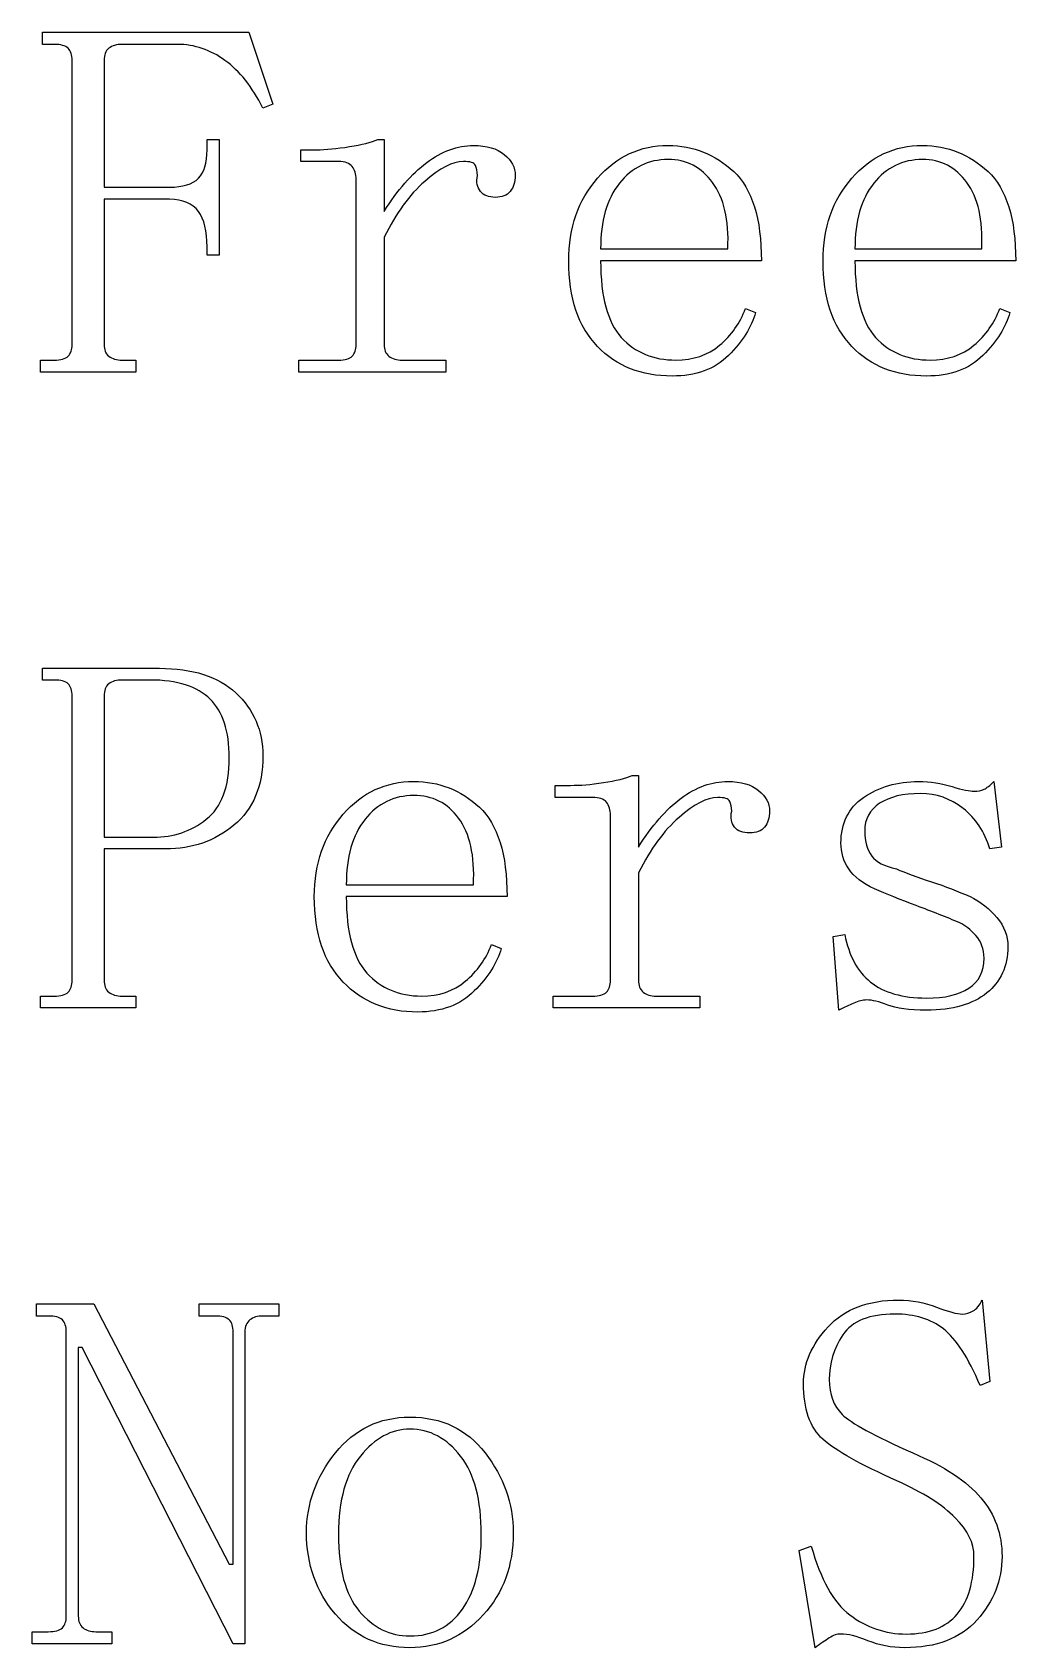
# Model space of a CAD drawing. Header units: centimetres. Extents: x -16 to 14.3, y -18.7 to 16.9.
# Drawn here: x 2.046 to 4.13, y -18.522 to -15.099 of the extents above; entities that cross this region are included whole.
import ezdxf

# ---------------------------------------------------------------- set-up
doc = ezdxf.new("R2010")
doc.units = ezdxf.units.CM
doc.header["$MEASUREMENT"] = 0
doc.layers.add('Layer 1', color=7, linetype='Continuous')

msp = doc.modelspace()

# ---------------------------------------------------------------- linework, layer by layer
at = {"layer": 'Layer 1'}
for points, knots in [([(2.06704, -15.09888), (2.06704, -15.09888), (2.06704, -15.12451), (2.06704, -15.12451), (2.06704, -15.12451), (2.06704, -15.12451), (2.09184, -15.12451), (2.09184, -15.12451), (2.09184, -15.12451), (2.10587, -15.12451), (2.11599, -15.12717), (2.12161, -15.13278), (2.12161, -15.13278), (2.12722, -15.13839), (2.12988, -15.14718), (2.12988, -15.15841), (2.12988, -15.15841), (2.12988, -15.15841), (2.12988, -15.76034), (2.12988, -15.76034), (2.12988, -15.76034), (2.12988, -15.77157), (2.12723, -15.77953), (2.12161, -15.78514), (2.12161, -15.78514), (2.116, -15.79075), (2.10588, -15.79341), (2.09184, -15.79341), (2.09184, -15.79341), (2.09184, -15.79341), (2.0629, -15.79341), (2.0629, -15.79341), (2.0629, -15.79341), (2.0629, -15.79341), (2.0629, -15.81904), (2.0629, -15.81904), (2.0629, -15.81904), (2.0629, -15.81904), (2.26464, -15.81904), (2.26464, -15.81904), (2.26464, -15.81904), (2.26464, -15.81904), (2.26464, -15.79341), (2.26464, -15.79341), (2.26464, -15.79341), (2.26464, -15.79341), (2.2357, -15.79341), (2.2357, -15.79341), (2.2357, -15.79341), (2.22447, -15.79341), (2.21461, -15.79076), (2.20759, -15.78514), (2.20759, -15.78514), (2.20057, -15.77953), (2.19767, -15.77156), (2.19767, -15.76034), (2.19767, -15.76034), (2.19767, -15.76034), (2.19767, -15.45276), (2.19767, -15.45276), (2.19767, -15.45276), (2.19767, -15.45276), (2.33658, -15.45276), (2.33658, -15.45276), (2.33658, -15.45276), (2.36465, -15.45276), (2.38513, -15.46155), (2.39776, -15.47839), (2.39776, -15.47839), (2.41039, -15.49523), (2.41595, -15.51995), (2.41595, -15.55363), (2.41595, -15.55363), (2.41595, -15.55363), (2.41595, -15.57099), (2.41595, -15.57099), (2.41595, -15.57099), (2.41595, -15.57099), (2.44158, -15.57099), (2.44158, -15.57099), (2.44158, -15.57099), (2.44158, -15.57099), (2.44158, -15.32625), (2.44158, -15.32625), (2.44158, -15.32625), (2.44158, -15.32625), (2.41595, -15.32625), (2.41595, -15.32625), (2.41595, -15.32625), (2.41595, -15.32625), (2.41595, -15.34775), (2.41595, -15.34775), (2.41595, -15.34775), (2.41595, -15.37582), (2.41039, -15.39548), (2.39776, -15.40811), (2.39776, -15.40811), (2.38513, -15.42074), (2.36464, -15.42713), (2.33658, -15.42713), (2.33658, -15.42713), (2.33658, -15.42713), (2.19767, -15.42713), (2.19767, -15.42713), (2.19767, -15.42713), (2.19767, -15.42713), (2.19767, -15.15841), (2.19767, -15.15841), (2.19767, -15.15841), (2.19767, -15.14718), (2.20057, -15.13839), (2.20759, -15.13278), (2.20759, -15.13278), (2.21461, -15.12717), (2.22447, -15.12451), (2.2357, -15.12451), (2.2357, -15.12451), (2.2357, -15.12451), (2.35311, -15.12451), (2.35311, -15.12451), (2.35311, -15.12451), (2.3896, -15.12451), (2.42311, -15.13596), (2.45398, -15.15841), (2.45398, -15.15841), (2.48486, -15.18087), (2.51173, -15.21437), (2.53418, -15.25928), (2.53418, -15.25928), (2.53418, -15.25928), (2.55568, -15.25101), (2.55568, -15.25101), (2.55568, -15.25101), (2.55568, -15.25101), (2.50442, -15.09887), (2.50442, -15.09887), (2.50442, -15.09887), (2.50442, -15.09887), (2.06703, -15.09887), (2.06703, -15.09887), (2.06703, -15.09887), (2.06703, -15.09887), (2.06704, -15.09888), (2.06704, -15.09888)], [0, 0, 0, 0, 0.027027, 0.027027, 0.027027, 0.027027, 0.0540541, 0.0540541, 0.0540541, 0.0540541, 0.0810811, 0.0810811, 0.0810811, 0.0810811, 0.1081081, 0.1081081, 0.1081081, 0.1081081, 0.1351351, 0.1351351, 0.1351351, 0.1351351, 0.1621622, 0.1621622, 0.1621622, 0.1621622, 0.1891892, 0.1891892, 0.1891892, 0.1891892, 0.2162162, 0.2162162, 0.2162162, 0.2162162, 0.2432432, 0.2432432, 0.2432432, 0.2432432, 0.2702703, 0.2702703, 0.2702703, 0.2702703, 0.2972973, 0.2972973, 0.2972973, 0.2972973, 0.3243243, 0.3243243, 0.3243243, 0.3243243, 0.3513514, 0.3513514, 0.3513514, 0.3513514, 0.3783784, 0.3783784, 0.3783784, 0.3783784, 0.4054054, 0.4054054, 0.4054054, 0.4054054, 0.4324324, 0.4324324, 0.4324324, 0.4324324, 0.4594595, 0.4594595, 0.4594595, 0.4594595, 0.4864865, 0.4864865, 0.4864865, 0.4864865, 0.5135135, 0.5135135, 0.5135135, 0.5135135, 0.5405405, 0.5405405, 0.5405405, 0.5405405, 0.5675676, 0.5675676, 0.5675676, 0.5675676, 0.5945946, 0.5945946, 0.5945946, 0.5945946, 0.6216216, 0.6216216, 0.6216216, 0.6216216, 0.6486486, 0.6486486, 0.6486486, 0.6486486, 0.6756757, 0.6756757, 0.6756757, 0.6756757, 0.7027027, 0.7027027, 0.7027027, 0.7027027, 0.7297297, 0.7297297, 0.7297297, 0.7297297, 0.7567568, 0.7567568, 0.7567568, 0.7567568, 0.7837838, 0.7837838, 0.7837838, 0.7837838, 0.8108108, 0.8108108, 0.8108108, 0.8108108, 0.8378378, 0.8378378, 0.8378378, 0.8378378, 0.8648649, 0.8648649, 0.8648649, 0.8648649, 0.8918919, 0.8918919, 0.8918919, 0.8918919, 0.9189189, 0.9189189, 0.9189189, 0.9189189, 0.9459459, 0.9459459, 0.9459459, 0.9459459, 1, 1, 1, 1]), ([(2.77811, -15.32625), (2.76408, -15.33186), (2.74442, -15.33692), (2.71775, -15.34113), (2.71775, -15.34113), (2.69108, -15.34534), (2.66795, -15.34775), (2.6483, -15.34774), (2.6483, -15.34774), (2.6483, -15.34774), (2.6144, -15.34774), (2.6144, -15.34774), (2.6144, -15.34774), (2.6144, -15.34774), (2.6144, -15.37254), (2.6144, -15.37254), (2.6144, -15.37254), (2.6144, -15.37254), (2.6946, -15.37254), (2.6946, -15.37254), (2.6946, -15.37254), (2.70863, -15.37254), (2.71792, -15.37627), (2.72354, -15.38329), (2.72354, -15.38329), (2.72915, -15.39031), (2.73181, -15.39935), (2.73181, -15.41058), (2.73181, -15.41058), (2.73181, -15.41058), (2.73181, -15.76033), (2.73181, -15.76033), (2.73181, -15.76033), (2.73181, -15.77156), (2.72916, -15.77952), (2.72354, -15.78513), (2.72354, -15.78513), (2.71793, -15.79074), (2.70864, -15.7934), (2.6946, -15.7934), (2.6946, -15.7934), (2.6946, -15.7934), (2.61026, -15.7934), (2.61026, -15.7934), (2.61026, -15.7934), (2.61026, -15.7934), (2.61026, -15.81903), (2.61026, -15.81903), (2.61026, -15.81903), (2.61026, -15.81903), (2.92197, -15.81903), (2.92197, -15.81903), (2.92197, -15.81903), (2.92197, -15.81903), (2.92197, -15.7934), (2.92197, -15.7934), (2.92197, -15.7934), (2.92197, -15.7934), (2.82937, -15.7934), (2.82937, -15.7934), (2.82937, -15.7934), (2.81814, -15.7934), (2.80828, -15.79075), (2.80126, -15.78513), (2.80126, -15.78513), (2.79424, -15.77952), (2.79134, -15.77155), (2.79134, -15.76033), (2.79134, -15.76033), (2.79134, -15.76033), (2.79134, -15.53295), (2.79134, -15.53295), (2.79134, -15.53295), (2.8166, -15.48243), (2.84505, -15.44278), (2.87733, -15.41471), (2.87733, -15.41471), (2.90961, -15.38664), (2.93673, -15.37254), (2.95919, -15.37254), (2.95919, -15.37254), (2.97322, -15.37254), (2.98201, -15.37519), (2.98482, -15.38081), (2.98482, -15.38081), (2.98763, -15.38642), (2.98895, -15.39389), (2.98895, -15.40231), (2.98895, -15.40231), (2.98614, -15.41634), (2.98855, -15.42779), (2.99556, -15.43621), (2.99556, -15.43621), (3.00258, -15.44463), (3.01294, -15.44861), (3.02698, -15.44861), (3.02698, -15.44861), (3.04101, -15.44861), (3.05138, -15.44463), (3.0584, -15.43621), (3.0584, -15.43621), (3.06542, -15.42779), (3.06915, -15.41635), (3.06915, -15.40231), (3.06915, -15.40231), (3.06915, -15.38547), (3.06144, -15.37029), (3.046, -15.35766), (3.046, -15.35766), (3.03056, -15.34503), (3.00875, -15.33864), (2.98068, -15.33864), (2.98068, -15.33864), (2.947, -15.33864), (2.91374, -15.35116), (2.88146, -15.37502), (2.88146, -15.37502), (2.84918, -15.39888), (2.81941, -15.43346), (2.79134, -15.47837), (2.79134, -15.47837), (2.79134, -15.47837), (2.79134, -15.32623), (2.79134, -15.32623), (2.79134, -15.32623), (2.79134, -15.32623), (2.77811, -15.32623), (2.77811, -15.32623), (2.77811, -15.32623), (2.77811, -15.32623), (2.77811, -15.32625), (2.77811, -15.32625)], [0, 0, 0, 0, 0.0294118, 0.0294118, 0.0294118, 0.0294118, 0.0588235, 0.0588235, 0.0588235, 0.0588235, 0.0882353, 0.0882353, 0.0882353, 0.0882353, 0.1176471, 0.1176471, 0.1176471, 0.1176471, 0.1470588, 0.1470588, 0.1470588, 0.1470588, 0.1764706, 0.1764706, 0.1764706, 0.1764706, 0.2058824, 0.2058824, 0.2058824, 0.2058824, 0.2352941, 0.2352941, 0.2352941, 0.2352941, 0.2647059, 0.2647059, 0.2647059, 0.2647059, 0.2941176, 0.2941176, 0.2941176, 0.2941176, 0.3235294, 0.3235294, 0.3235294, 0.3235294, 0.3529412, 0.3529412, 0.3529412, 0.3529412, 0.3823529, 0.3823529, 0.3823529, 0.3823529, 0.4117647, 0.4117647, 0.4117647, 0.4117647, 0.4411765, 0.4411765, 0.4411765, 0.4411765, 0.4705882, 0.4705882, 0.4705882, 0.4705882, 0.5, 0.5, 0.5, 0.5, 0.5294118, 0.5294118, 0.5294118, 0.5294118, 0.5588235, 0.5588235, 0.5588235, 0.5588235, 0.5882353, 0.5882353, 0.5882353, 0.5882353, 0.6176471, 0.6176471, 0.6176471, 0.6176471, 0.6470588, 0.6470588, 0.6470588, 0.6470588, 0.6764706, 0.6764706, 0.6764706, 0.6764706, 0.7058824, 0.7058824, 0.7058824, 0.7058824, 0.7352941, 0.7352941, 0.7352941, 0.7352941, 0.7647059, 0.7647059, 0.7647059, 0.7647059, 0.7941176, 0.7941176, 0.7941176, 0.7941176, 0.8235294, 0.8235294, 0.8235294, 0.8235294, 0.8529412, 0.8529412, 0.8529412, 0.8529412, 0.8823529, 0.8823529, 0.8823529, 0.8823529, 0.9117647, 0.9117647, 0.9117647, 0.9117647, 0.9411765, 0.9411765, 0.9411765, 0.9411765, 1, 1, 1, 1]), ([(3.39326, -15.33865), (3.33431, -15.33865), (3.28431, -15.36179), (3.24361, -15.4081), (3.24361, -15.4081), (3.20291, -15.45441), (3.18243, -15.51321), (3.18243, -15.58339), (3.18243, -15.58339), (3.18243, -15.66198), (3.20291, -15.72236), (3.24361, -15.76446), (3.24361, -15.76446), (3.28431, -15.80656), (3.33697, -15.8273), (3.40153, -15.8273), (3.40153, -15.8273), (3.45205, -15.8273), (3.49195, -15.81295), (3.52142, -15.78348), (3.52142, -15.78348), (3.55089, -15.75401), (3.57005, -15.72341), (3.57847, -15.69253), (3.57847, -15.69253), (3.57847, -15.69253), (3.55697, -15.68426), (3.55697, -15.68426), (3.55697, -15.68426), (3.54574, -15.71514), (3.52766, -15.74093), (3.5024, -15.76198), (3.5024, -15.76198), (3.47714, -15.78303), (3.44629, -15.7934), (3.4098, -15.7934), (3.4098, -15.7934), (3.36208, -15.7934), (3.32352, -15.77772), (3.29404, -15.74544), (3.29404, -15.74544), (3.26457, -15.71316), (3.25022, -15.65917), (3.25022, -15.58338), (3.25022, -15.58338), (3.25022, -15.58338), (3.59087, -15.58338), (3.59087, -15.58338), (3.59087, -15.58338), (3.59087, -15.49356), (3.57146, -15.43053), (3.53217, -15.39404), (3.53217, -15.39404), (3.49287, -15.35755), (3.44659, -15.33864), (3.39326, -15.33864), (3.39326, -15.33864), (3.39326, -15.33864), (3.39326, -15.33865), (3.39326, -15.33865)], [0, 0, 0, 0, 0.0625, 0.0625, 0.0625, 0.0625, 0.125, 0.125, 0.125, 0.125, 0.1875, 0.1875, 0.1875, 0.1875, 0.25, 0.25, 0.25, 0.25, 0.3125, 0.3125, 0.3125, 0.3125, 0.375, 0.375, 0.375, 0.375, 0.4375, 0.4375, 0.4375, 0.4375, 0.5, 0.5, 0.5, 0.5, 0.5625, 0.5625, 0.5625, 0.5625, 0.625, 0.625, 0.625, 0.625, 0.6875, 0.6875, 0.6875, 0.6875, 0.75, 0.75, 0.75, 0.75, 0.8125, 0.8125, 0.8125, 0.8125, 0.875, 0.875, 0.875, 0.875, 1, 1, 1, 1]), ([(3.39326, -15.36842), (3.43256, -15.36842), (3.46366, -15.38492), (3.48752, -15.4172), (3.48752, -15.4172), (3.51138, -15.44948), (3.52257, -15.49601), (3.51977, -15.55776), (3.51977, -15.55776), (3.51977, -15.55776), (3.25023, -15.55776), (3.25023, -15.55776), (3.25023, -15.55776), (3.25023, -15.49882), (3.26325, -15.45254), (3.28992, -15.41885), (3.28992, -15.41885), (3.31659, -15.38517), (3.35117, -15.36841), (3.39327, -15.36841), (3.39327, -15.36841), (3.39327, -15.36841), (3.39326, -15.36842), (3.39326, -15.36842)], [0, 0, 0, 0, 0.1428571, 0.1428571, 0.1428571, 0.1428571, 0.2857143, 0.2857143, 0.2857143, 0.2857143, 0.4285714, 0.4285714, 0.4285714, 0.4285714, 0.5714286, 0.5714286, 0.5714286, 0.5714286, 0.7142857, 0.7142857, 0.7142857, 0.7142857, 1, 1, 1, 1]), ([(3.93235, -15.33865), (3.8734, -15.33865), (3.82339, -15.36179), (3.7827, -15.4081), (3.7827, -15.4081), (3.742, -15.45441), (3.72151, -15.51321), (3.72152, -15.58339), (3.72152, -15.58339), (3.72152, -15.66198), (3.742, -15.72236), (3.7827, -15.76446), (3.7827, -15.76446), (3.8234, -15.80656), (3.87606, -15.8273), (3.94062, -15.8273), (3.94062, -15.8273), (3.99114, -15.8273), (4.03104, -15.81295), (4.06051, -15.78348), (4.06051, -15.78348), (4.08998, -15.75401), (4.10914, -15.72341), (4.11756, -15.69253), (4.11756, -15.69253), (4.11756, -15.69253), (4.09606, -15.68426), (4.09606, -15.68426), (4.09606, -15.68426), (4.08483, -15.71514), (4.06675, -15.74093), (4.04149, -15.76198), (4.04149, -15.76198), (4.01623, -15.78303), (3.98538, -15.7934), (3.94889, -15.7934), (3.94889, -15.7934), (3.90117, -15.7934), (3.86261, -15.77772), (3.83313, -15.74544), (3.83313, -15.74544), (3.80366, -15.71316), (3.78931, -15.65917), (3.78931, -15.58338), (3.78931, -15.58338), (3.78931, -15.58338), (4.12996, -15.58338), (4.12996, -15.58338), (4.12996, -15.58338), (4.12996, -15.49356), (4.11055, -15.43053), (4.07126, -15.39404), (4.07126, -15.39404), (4.03196, -15.35755), (3.98568, -15.33864), (3.93235, -15.33864), (3.93235, -15.33864), (3.93235, -15.33864), (3.93235, -15.33865), (3.93235, -15.33865)], [0, 0, 0, 0, 0.0625, 0.0625, 0.0625, 0.0625, 0.125, 0.125, 0.125, 0.125, 0.1875, 0.1875, 0.1875, 0.1875, 0.25, 0.25, 0.25, 0.25, 0.3125, 0.3125, 0.3125, 0.3125, 0.375, 0.375, 0.375, 0.375, 0.4375, 0.4375, 0.4375, 0.4375, 0.5, 0.5, 0.5, 0.5, 0.5625, 0.5625, 0.5625, 0.5625, 0.625, 0.625, 0.625, 0.625, 0.6875, 0.6875, 0.6875, 0.6875, 0.75, 0.75, 0.75, 0.75, 0.8125, 0.8125, 0.8125, 0.8125, 0.875, 0.875, 0.875, 0.875, 1, 1, 1, 1]), ([(3.93235, -15.36842), (3.97165, -15.36842), (4.00275, -15.38492), (4.02661, -15.4172), (4.02661, -15.4172), (4.05047, -15.44948), (4.06084, -15.49601), (4.05803, -15.55776), (4.05803, -15.55776), (4.05803, -15.55776), (3.78931, -15.55776), (3.78931, -15.55776), (3.78931, -15.55776), (3.78931, -15.49882), (3.80233, -15.45254), (3.829, -15.41885), (3.829, -15.41885), (3.85567, -15.38517), (3.89025, -15.36841), (3.93235, -15.36841), (3.93235, -15.36841), (3.93235, -15.36841), (3.93235, -15.36842), (3.93235, -15.36842)], [0, 0, 0, 0, 0.1428571, 0.1428571, 0.1428571, 0.1428571, 0.2857143, 0.2857143, 0.2857143, 0.2857143, 0.4285714, 0.4285714, 0.4285714, 0.4285714, 0.5714286, 0.5714286, 0.5714286, 0.5714286, 0.7142857, 0.7142857, 0.7142857, 0.7142857, 1, 1, 1, 1]), ([(2.06704, -16.4466), (2.06704, -16.4466), (2.06704, -16.4714), (2.06704, -16.4714), (2.06704, -16.4714), (2.06704, -16.4714), (2.09184, -16.4714), (2.09184, -16.4714), (2.09184, -16.4714), (2.10587, -16.4714), (2.11599, -16.47406), (2.12161, -16.47967), (2.12161, -16.47967), (2.12722, -16.48528), (2.12988, -16.49407), (2.12988, -16.5053), (2.12988, -16.5053), (2.12988, -16.5053), (2.12988, -17.10723), (2.12988, -17.10723), (2.12988, -17.10723), (2.12988, -17.11846), (2.12723, -17.12725), (2.12161, -17.13286), (2.12161, -17.13286), (2.116, -17.13847), (2.10588, -17.14113), (2.09184, -17.14113), (2.09184, -17.14113), (2.09184, -17.14113), (2.0629, -17.14113), (2.0629, -17.14113), (2.0629, -17.14113), (2.0629, -17.14113), (2.0629, -17.16593), (2.0629, -17.16593), (2.0629, -17.16593), (2.0629, -17.16593), (2.26464, -17.16593), (2.26464, -17.16593), (2.26464, -17.16593), (2.26464, -17.16593), (2.26464, -17.14113), (2.26464, -17.14113), (2.26464, -17.14113), (2.26464, -17.14113), (2.2357, -17.14113), (2.2357, -17.14113), (2.2357, -17.14113), (2.22447, -17.14113), (2.21461, -17.13848), (2.20759, -17.13286), (2.20759, -17.13286), (2.20057, -17.12725), (2.19767, -17.11846), (2.19767, -17.10723), (2.19767, -17.10723), (2.19767, -17.10723), (2.19767, -16.82942), (2.19767, -16.82942), (2.19767, -16.82942), (2.19767, -16.82942), (2.32831, -16.82942), (2.32831, -16.82942), (2.32831, -16.82942), (2.38445, -16.82942), (2.4323, -16.81267), (2.473, -16.77898), (2.473, -16.77898), (2.5137, -16.7453), (2.53418, -16.69636), (2.53418, -16.63181), (2.53418, -16.63181), (2.53418, -16.57848), (2.51502, -16.53378), (2.47713, -16.49869), (2.47713, -16.49869), (2.43924, -16.4636), (2.38524, -16.4466), (2.31507, -16.4466), (2.31507, -16.4466), (2.31507, -16.4466), (2.06702, -16.4466), (2.06702, -16.4466), (2.06702, -16.4466), (2.06702, -16.4466), (2.06704, -16.4466), (2.06704, -16.4466)], [0, 0, 0, 0, 0.0434783, 0.0434783, 0.0434783, 0.0434783, 0.0869565, 0.0869565, 0.0869565, 0.0869565, 0.1304348, 0.1304348, 0.1304348, 0.1304348, 0.173913, 0.173913, 0.173913, 0.173913, 0.2173913, 0.2173913, 0.2173913, 0.2173913, 0.2608696, 0.2608696, 0.2608696, 0.2608696, 0.3043478, 0.3043478, 0.3043478, 0.3043478, 0.3478261, 0.3478261, 0.3478261, 0.3478261, 0.3913043, 0.3913043, 0.3913043, 0.3913043, 0.4347826, 0.4347826, 0.4347826, 0.4347826, 0.4782609, 0.4782609, 0.4782609, 0.4782609, 0.5217391, 0.5217391, 0.5217391, 0.5217391, 0.5652174, 0.5652174, 0.5652174, 0.5652174, 0.6086957, 0.6086957, 0.6086957, 0.6086957, 0.6521739, 0.6521739, 0.6521739, 0.6521739, 0.6956522, 0.6956522, 0.6956522, 0.6956522, 0.7391304, 0.7391304, 0.7391304, 0.7391304, 0.7826087, 0.7826087, 0.7826087, 0.7826087, 0.826087, 0.826087, 0.826087, 0.826087, 0.8695652, 0.8695652, 0.8695652, 0.8695652, 0.9130435, 0.9130435, 0.9130435, 0.9130435, 1, 1, 1, 1]), ([(2.23571, -16.4714), (2.23571, -16.4714), (2.29441, -16.4714), (2.29441, -16.4714), (2.29441, -16.4714), (2.35335, -16.4714), (2.3959, -16.48525), (2.42257, -16.51191), (2.42257, -16.51191), (2.44924, -16.53858), (2.46308, -16.5798), (2.46308, -16.63593), (2.46308, -16.63593), (2.46308, -16.69768), (2.44658, -16.74131), (2.4143, -16.76657), (2.4143, -16.76657), (2.38202, -16.79183), (2.34478, -16.8046), (2.30268, -16.8046), (2.30268, -16.8046), (2.30268, -16.8046), (2.19767, -16.8046), (2.19767, -16.8046), (2.19767, -16.8046), (2.19767, -16.8046), (2.19767, -16.50529), (2.19767, -16.50529), (2.19767, -16.50529), (2.19767, -16.49406), (2.20057, -16.48527), (2.20759, -16.47966), (2.20759, -16.47966), (2.21461, -16.47405), (2.22447, -16.47139), (2.2357, -16.47139), (2.2357, -16.47139), (2.2357, -16.47139), (2.23571, -16.4714), (2.23571, -16.4714)], [0, 0, 0, 0, 0.0909091, 0.0909091, 0.0909091, 0.0909091, 0.1818182, 0.1818182, 0.1818182, 0.1818182, 0.2727273, 0.2727273, 0.2727273, 0.2727273, 0.3636364, 0.3636364, 0.3636364, 0.3636364, 0.4545455, 0.4545455, 0.4545455, 0.4545455, 0.5454545, 0.5454545, 0.5454545, 0.5454545, 0.6363636, 0.6363636, 0.6363636, 0.6363636, 0.7272727, 0.7272727, 0.7272727, 0.7272727, 0.8181818, 0.8181818, 0.8181818, 0.8181818, 1, 1, 1, 1]), ([(2.85417, -16.68638), (2.79522, -16.68638), (2.74522, -16.70952), (2.70452, -16.75583), (2.70452, -16.75583), (2.66382, -16.80214), (2.64334, -16.86012), (2.64334, -16.93029), (2.64334, -16.93029), (2.64334, -17.00888), (2.66382, -17.06926), (2.70452, -17.11136), (2.70452, -17.11136), (2.74522, -17.15346), (2.79788, -17.17503), (2.86244, -17.17503), (2.86244, -17.17503), (2.91296, -17.17503), (2.95286, -17.15985), (2.98233, -17.13038), (2.98233, -17.13038), (3.0118, -17.10091), (3.03096, -17.07113), (3.03938, -17.04026), (3.03938, -17.04026), (3.03938, -17.04026), (3.01871, -17.03199), (3.01871, -17.03199), (3.01871, -17.03199), (3.00748, -17.06287), (2.98857, -17.08866), (2.96331, -17.10971), (2.96331, -17.10971), (2.93805, -17.13076), (2.9072, -17.14113), (2.87071, -17.14113), (2.87071, -17.14113), (2.82299, -17.14113), (2.78443, -17.12463), (2.75495, -17.09235), (2.75495, -17.09235), (2.72548, -17.06007), (2.71113, -17.00608), (2.71113, -16.93029), (2.71113, -16.93029), (2.71113, -16.93029), (3.05178, -16.93029), (3.05178, -16.93029), (3.05178, -16.93029), (3.05178, -16.84047), (3.03237, -16.77744), (2.99308, -16.74095), (2.99308, -16.74095), (2.95378, -16.70446), (2.9075, -16.68638), (2.85417, -16.68638)], [0, 0, 0, 0, 0.0666667, 0.0666667, 0.0666667, 0.0666667, 0.1333333, 0.1333333, 0.1333333, 0.1333333, 0.2, 0.2, 0.2, 0.2, 0.2666667, 0.2666667, 0.2666667, 0.2666667, 0.3333333, 0.3333333, 0.3333333, 0.3333333, 0.4, 0.4, 0.4, 0.4, 0.4666667, 0.4666667, 0.4666667, 0.4666667, 0.5333333, 0.5333333, 0.5333333, 0.5333333, 0.6, 0.6, 0.6, 0.6, 0.6666667, 0.6666667, 0.6666667, 0.6666667, 0.7333333, 0.7333333, 0.7333333, 0.7333333, 0.8, 0.8, 0.8, 0.8, 0.8666667, 0.8666667, 0.8666667, 0.8666667, 1, 1, 1, 1]), ([(3.31719, -16.67397), (3.30316, -16.67958), (3.28267, -16.68464), (3.25601, -16.68885), (3.25601, -16.68885), (3.22934, -16.69306), (3.20621, -16.69464), (3.18656, -16.69464), (3.18656, -16.69464), (3.18656, -16.69464), (3.15349, -16.69464), (3.15349, -16.69464), (3.15349, -16.69464), (3.15349, -16.69464), (3.15349, -16.72027), (3.15349, -16.72027), (3.15349, -16.72027), (3.15349, -16.72027), (3.23287, -16.72027), (3.23287, -16.72027), (3.23287, -16.72027), (3.2469, -16.72027), (3.25702, -16.72318), (3.26264, -16.73019), (3.26264, -16.73019), (3.26825, -16.73721), (3.27091, -16.74707), (3.27091, -16.7583), (3.27091, -16.7583), (3.27091, -16.7583), (3.27091, -17.10722), (3.27091, -17.10722), (3.27091, -17.10722), (3.27091, -17.11845), (3.26826, -17.12724), (3.26264, -17.13285), (3.26264, -17.13285), (3.25703, -17.13846), (3.24691, -17.14112), (3.23287, -17.14112), (3.23287, -17.14112), (3.23287, -17.14112), (3.14936, -17.14112), (3.14936, -17.14112), (3.14936, -17.14112), (3.14936, -17.14112), (3.14936, -17.16592), (3.14936, -17.16592), (3.14936, -17.16592), (3.14936, -17.16592), (3.46025, -17.16592), (3.46025, -17.16592), (3.46025, -17.16592), (3.46025, -17.16592), (3.46025, -17.14112), (3.46025, -17.14112), (3.46025, -17.14112), (3.46025, -17.14112), (3.36765, -17.14112), (3.36765, -17.14112), (3.36765, -17.14112), (3.35642, -17.14112), (3.34738, -17.13847), (3.34036, -17.13285), (3.34036, -17.13285), (3.33334, -17.12724), (3.33044, -17.11845), (3.33044, -17.10722), (3.33044, -17.10722), (3.33044, -17.10722), (3.33044, -16.87984), (3.33044, -16.87984), (3.33044, -16.87984), (3.3557, -16.82932), (3.38415, -16.7905), (3.41643, -16.76243), (3.41643, -16.76243), (3.44871, -16.73436), (3.47583, -16.72026), (3.49829, -16.72026), (3.49829, -16.72026), (3.51232, -16.72026), (3.52111, -16.72291), (3.52392, -16.72853), (3.52392, -16.72853), (3.52673, -16.73414), (3.52805, -16.74078), (3.52805, -16.7492), (3.52805, -16.7492), (3.52524, -16.76324), (3.52682, -16.77468), (3.53384, -16.7831), (3.53384, -16.7831), (3.54086, -16.79152), (3.55205, -16.7955), (3.56609, -16.7955), (3.56609, -16.7955), (3.58012, -16.7955), (3.59049, -16.79152), (3.59751, -16.7831), (3.59751, -16.7831), (3.60453, -16.77468), (3.60826, -16.76324), (3.60826, -16.7492), (3.60826, -16.7492), (3.60826, -16.73236), (3.60055, -16.71801), (3.58511, -16.70538), (3.58511, -16.70538), (3.56967, -16.69275), (3.54786, -16.68636), (3.51979, -16.68636), (3.51979, -16.68636), (3.48611, -16.68636), (3.45285, -16.69806), (3.42057, -16.72191), (3.42057, -16.72191), (3.38829, -16.74577), (3.35852, -16.78035), (3.33045, -16.82526), (3.33045, -16.82526), (3.33045, -16.82526), (3.33045, -16.67395), (3.33045, -16.67395), (3.33045, -16.67395), (3.33045, -16.67395), (3.31722, -16.67395), (3.31722, -16.67395), (3.31722, -16.67395), (3.31722, -16.67395), (3.31719, -16.67397), (3.31719, -16.67397)], [0, 0, 0, 0, 0.0294118, 0.0294118, 0.0294118, 0.0294118, 0.0588235, 0.0588235, 0.0588235, 0.0588235, 0.0882353, 0.0882353, 0.0882353, 0.0882353, 0.1176471, 0.1176471, 0.1176471, 0.1176471, 0.1470588, 0.1470588, 0.1470588, 0.1470588, 0.1764706, 0.1764706, 0.1764706, 0.1764706, 0.2058824, 0.2058824, 0.2058824, 0.2058824, 0.2352941, 0.2352941, 0.2352941, 0.2352941, 0.2647059, 0.2647059, 0.2647059, 0.2647059, 0.2941176, 0.2941176, 0.2941176, 0.2941176, 0.3235294, 0.3235294, 0.3235294, 0.3235294, 0.3529412, 0.3529412, 0.3529412, 0.3529412, 0.3823529, 0.3823529, 0.3823529, 0.3823529, 0.4117647, 0.4117647, 0.4117647, 0.4117647, 0.4411765, 0.4411765, 0.4411765, 0.4411765, 0.4705882, 0.4705882, 0.4705882, 0.4705882, 0.5, 0.5, 0.5, 0.5, 0.5294118, 0.5294118, 0.5294118, 0.5294118, 0.5588235, 0.5588235, 0.5588235, 0.5588235, 0.5882353, 0.5882353, 0.5882353, 0.5882353, 0.6176471, 0.6176471, 0.6176471, 0.6176471, 0.6470588, 0.6470588, 0.6470588, 0.6470588, 0.6764706, 0.6764706, 0.6764706, 0.6764706, 0.7058824, 0.7058824, 0.7058824, 0.7058824, 0.7352941, 0.7352941, 0.7352941, 0.7352941, 0.7647059, 0.7647059, 0.7647059, 0.7647059, 0.7941176, 0.7941176, 0.7941176, 0.7941176, 0.8235294, 0.8235294, 0.8235294, 0.8235294, 0.8529412, 0.8529412, 0.8529412, 0.8529412, 0.8823529, 0.8823529, 0.8823529, 0.8823529, 0.9117647, 0.9117647, 0.9117647, 0.9117647, 0.9411765, 0.9411765, 0.9411765, 0.9411765, 1, 1, 1, 1]), ([(3.92408, -16.68638), (3.87917, -16.68638), (3.83978, -16.69783), (3.8075, -16.72028), (3.8075, -16.72028), (3.77522, -16.74274), (3.75954, -16.77492), (3.75954, -16.81702), (3.75954, -16.81702), (3.75954, -16.83667), (3.76485, -16.85475), (3.77608, -16.87159), (3.77608, -16.87159), (3.78731, -16.88843), (3.80539, -16.90253), (3.83065, -16.91376), (3.83065, -16.91376), (3.85591, -16.92499), (3.88544, -16.93668), (3.91912, -16.94931), (3.91912, -16.94931), (3.9528, -16.96194), (3.98365, -16.97446), (4.01172, -16.98569), (4.01172, -16.98569), (4.02295, -16.9913), (4.03439, -17.00034), (4.04562, -17.01298), (4.04562, -17.01298), (4.05685, -17.02561), (4.06298, -17.04129), (4.06298, -17.06094), (4.06298, -17.06094), (4.06298, -17.08901), (4.05179, -17.11057), (4.03073, -17.12461), (4.03073, -17.12461), (4.00968, -17.13864), (3.9799, -17.14528), (3.94061, -17.14528), (3.94061, -17.14528), (3.89009, -17.14528), (3.85044, -17.13384), (3.82237, -17.11138), (3.82237, -17.11138), (3.7943, -17.08892), (3.77622, -17.05542), (3.7678, -17.01051), (3.7678, -17.01051), (3.7678, -17.01051), (3.743, -17.01464), (3.743, -17.01464), (3.743, -17.01464), (3.743, -17.01464), (3.7554, -17.17091), (3.7554, -17.17091), (3.7554, -17.17091), (3.76663, -17.1653), (3.77699, -17.16024), (3.78682, -17.15603), (3.78682, -17.15603), (3.79664, -17.15182), (3.80568, -17.14942), (3.81411, -17.14942), (3.81411, -17.14942), (3.82534, -17.14942), (3.84051, -17.15315), (3.85876, -17.16017), (3.85876, -17.16017), (3.877, -17.16719), (3.90413, -17.17092), (3.94062, -17.17092), (3.94062, -17.17092), (3.99676, -17.17092), (4.0393, -17.1584), (4.06878, -17.13454), (4.06878, -17.13454), (4.09825, -17.11068), (4.11343, -17.07825), (4.11343, -17.03615), (4.11343, -17.03615), (4.11343, -17.01369), (4.10572, -16.99321), (4.09028, -16.97497), (4.09028, -16.97497), (4.07484, -16.95673), (4.05568, -16.94155), (4.03323, -16.93032), (4.03323, -16.93032), (4.00797, -16.91909), (3.98085, -16.90873), (3.95137, -16.8989), (3.95137, -16.8989), (3.9219, -16.88908), (3.8966, -16.88004), (3.87696, -16.87161), (3.87696, -16.87161), (3.8517, -16.866), (3.83469, -16.85696), (3.82487, -16.84432), (3.82487, -16.84432), (3.81505, -16.83169), (3.80999, -16.81386), (3.80999, -16.7914), (3.80999, -16.7914), (3.80999, -16.76614), (3.82036, -16.74673), (3.84141, -16.7327), (3.84141, -16.7327), (3.86246, -16.71867), (3.89174, -16.71203), (3.92823, -16.71203), (3.92823, -16.71203), (3.96191, -16.71203), (3.99169, -16.7224), (4.01835, -16.74345), (4.01835, -16.74345), (4.04502, -16.7645), (4.06417, -16.79295), (4.0754, -16.82944), (4.0754, -16.82944), (4.0754, -16.82944), (4.1002, -16.82531), (4.1002, -16.82531), (4.1002, -16.82531), (4.1002, -16.82531), (4.08366, -16.6864), (4.08366, -16.6864), (4.08366, -16.6864), (4.07524, -16.69482), (4.0686, -16.70013), (4.06299, -16.70294), (4.06299, -16.70294), (4.05738, -16.70575), (4.04991, -16.70707), (4.04149, -16.70707), (4.04149, -16.70707), (4.03307, -16.70707), (4.01764, -16.70417), (3.99519, -16.69715), (3.99519, -16.69715), (3.97273, -16.69013), (3.94935, -16.6864), (3.92408, -16.6864), (3.92408, -16.6864), (3.92408, -16.6864), (3.92408, -16.68638), (3.92408, -16.68638)], [0, 0, 0, 0, 0.0263158, 0.0263158, 0.0263158, 0.0263158, 0.0526316, 0.0526316, 0.0526316, 0.0526316, 0.0789474, 0.0789474, 0.0789474, 0.0789474, 0.1052632, 0.1052632, 0.1052632, 0.1052632, 0.1315789, 0.1315789, 0.1315789, 0.1315789, 0.1578947, 0.1578947, 0.1578947, 0.1578947, 0.1842105, 0.1842105, 0.1842105, 0.1842105, 0.2105263, 0.2105263, 0.2105263, 0.2105263, 0.2368421, 0.2368421, 0.2368421, 0.2368421, 0.2631579, 0.2631579, 0.2631579, 0.2631579, 0.2894737, 0.2894737, 0.2894737, 0.2894737, 0.3157895, 0.3157895, 0.3157895, 0.3157895, 0.3421053, 0.3421053, 0.3421053, 0.3421053, 0.3684211, 0.3684211, 0.3684211, 0.3684211, 0.3947368, 0.3947368, 0.3947368, 0.3947368, 0.4210526, 0.4210526, 0.4210526, 0.4210526, 0.4473684, 0.4473684, 0.4473684, 0.4473684, 0.4736842, 0.4736842, 0.4736842, 0.4736842, 0.5, 0.5, 0.5, 0.5, 0.5263158, 0.5263158, 0.5263158, 0.5263158, 0.5526316, 0.5526316, 0.5526316, 0.5526316, 0.5789474, 0.5789474, 0.5789474, 0.5789474, 0.6052632, 0.6052632, 0.6052632, 0.6052632, 0.6315789, 0.6315789, 0.6315789, 0.6315789, 0.6578947, 0.6578947, 0.6578947, 0.6578947, 0.6842105, 0.6842105, 0.6842105, 0.6842105, 0.7105263, 0.7105263, 0.7105263, 0.7105263, 0.7368421, 0.7368421, 0.7368421, 0.7368421, 0.7631579, 0.7631579, 0.7631579, 0.7631579, 0.7894737, 0.7894737, 0.7894737, 0.7894737, 0.8157895, 0.8157895, 0.8157895, 0.8157895, 0.8421053, 0.8421053, 0.8421053, 0.8421053, 0.8684211, 0.8684211, 0.8684211, 0.8684211, 0.8947368, 0.8947368, 0.8947368, 0.8947368, 0.9210526, 0.9210526, 0.9210526, 0.9210526, 0.9473684, 0.9473684, 0.9473684, 0.9473684, 1, 1, 1, 1]), ([(2.85417, -16.71614), (2.89347, -16.71614), (2.9254, -16.73182), (2.94925, -16.7641), (2.94925, -16.7641), (2.97311, -16.79638), (2.98348, -16.84374), (2.98067, -16.90549), (2.98067, -16.90549), (2.98067, -16.90549), (2.71113, -16.90549), (2.71113, -16.90549), (2.71113, -16.90549), (2.71113, -16.84655), (2.72415, -16.80027), (2.75082, -16.76658), (2.75082, -16.76658), (2.77749, -16.7329), (2.81207, -16.71614), (2.85417, -16.71614)], [0, 0, 0, 0, 0.1666667, 0.1666667, 0.1666667, 0.1666667, 0.3333333, 0.3333333, 0.3333333, 0.3333333, 0.5, 0.5, 0.5, 0.5, 0.6666667, 0.6666667, 0.6666667, 0.6666667, 1, 1, 1, 1]), ([(2.05464, -17.79349), (2.05464, -17.79349), (2.05464, -17.81912), (2.05464, -17.81912), (2.05464, -17.81912), (2.05464, -17.81912), (2.07944, -17.81912), (2.07944, -17.81912), (2.07944, -17.81912), (2.09347, -17.81912), (2.10359, -17.82178), (2.10921, -17.82739), (2.10921, -17.82739), (2.11482, -17.833), (2.11748, -17.84179), (2.11748, -17.85302), (2.11748, -17.85302), (2.11748, -17.85302), (2.11748, -18.45495), (2.11748, -18.45495), (2.11748, -18.45495), (2.11748, -18.46618), (2.11483, -18.47414), (2.10921, -18.47975), (2.10921, -18.47975), (2.1036, -18.48536), (2.09348, -18.48802), (2.07944, -18.48802), (2.07944, -18.48802), (2.07944, -18.48802), (2.04554, -18.48802), (2.04554, -18.48802), (2.04554, -18.48802), (2.04554, -18.48802), (2.04554, -18.51365), (2.04554, -18.51365), (2.04554, -18.51365), (2.04554, -18.51365), (2.21421, -18.51365), (2.21421, -18.51365), (2.21421, -18.51365), (2.21421, -18.51365), (2.21421, -18.48802), (2.21421, -18.48802), (2.21421, -18.48802), (2.21421, -18.48802), (2.18031, -18.48802), (2.18031, -18.48802), (2.18031, -18.48802), (2.16908, -18.48802), (2.16004, -18.48537), (2.15302, -18.47975), (2.15302, -18.47975), (2.146, -18.47414), (2.1431, -18.46617), (2.1431, -18.45495), (2.1431, -18.45495), (2.1431, -18.45495), (2.1431, -17.8861), (2.1431, -17.8861), (2.1431, -17.8861), (2.1431, -17.8861), (2.15137, -17.8861), (2.15137, -17.8861), (2.15137, -17.8861), (2.15137, -17.8861), (2.47135, -18.51366), (2.47135, -18.51366), (2.47135, -18.51366), (2.47135, -18.51366), (2.49615, -18.51366), (2.49615, -18.51366), (2.49615, -18.51366), (2.49615, -18.51366), (2.49615, -17.85303), (2.49615, -17.85303), (2.49615, -17.85303), (2.49615, -17.8418), (2.49988, -17.83301), (2.5069, -17.8274), (2.5069, -17.8274), (2.51392, -17.82179), (2.52296, -17.81913), (2.53419, -17.81913), (2.53419, -17.81913), (2.53419, -17.81913), (2.56809, -17.81913), (2.56809, -17.81913), (2.56809, -17.81913), (2.56809, -17.81913), (2.56809, -17.7935), (2.56809, -17.7935), (2.56809, -17.7935), (2.56809, -17.7935), (2.39942, -17.7935), (2.39942, -17.7935), (2.39942, -17.7935), (2.39942, -17.7935), (2.39942, -17.81913), (2.39942, -17.81913), (2.39942, -17.81913), (2.39942, -17.81913), (2.43332, -17.81913), (2.43332, -17.81913), (2.43332, -17.81913), (2.44735, -17.81913), (2.45747, -17.82179), (2.46309, -17.8274), (2.46309, -17.8274), (2.4687, -17.83301), (2.47136, -17.8418), (2.47136, -17.85303), (2.47136, -17.85303), (2.47136, -17.85303), (2.47136, -18.34499), (2.47136, -18.34499), (2.47136, -18.34499), (2.47136, -18.34499), (2.46309, -18.34499), (2.46309, -18.34499), (2.46309, -18.34499), (2.46309, -18.34499), (2.17618, -17.7935), (2.17618, -17.7935), (2.17618, -17.7935), (2.17618, -17.7935), (2.05464, -17.7935), (2.05464, -17.7935), (2.05464, -17.7935), (2.05464, -17.7935), (2.05464, -17.79349), (2.05464, -17.79349)], [0, 0, 0, 0, 0.0294118, 0.0294118, 0.0294118, 0.0294118, 0.0588235, 0.0588235, 0.0588235, 0.0588235, 0.0882353, 0.0882353, 0.0882353, 0.0882353, 0.1176471, 0.1176471, 0.1176471, 0.1176471, 0.1470588, 0.1470588, 0.1470588, 0.1470588, 0.1764706, 0.1764706, 0.1764706, 0.1764706, 0.2058824, 0.2058824, 0.2058824, 0.2058824, 0.2352941, 0.2352941, 0.2352941, 0.2352941, 0.2647059, 0.2647059, 0.2647059, 0.2647059, 0.2941176, 0.2941176, 0.2941176, 0.2941176, 0.3235294, 0.3235294, 0.3235294, 0.3235294, 0.3529412, 0.3529412, 0.3529412, 0.3529412, 0.3823529, 0.3823529, 0.3823529, 0.3823529, 0.4117647, 0.4117647, 0.4117647, 0.4117647, 0.4411765, 0.4411765, 0.4411765, 0.4411765, 0.4705882, 0.4705882, 0.4705882, 0.4705882, 0.5, 0.5, 0.5, 0.5, 0.5294118, 0.5294118, 0.5294118, 0.5294118, 0.5588235, 0.5588235, 0.5588235, 0.5588235, 0.5882353, 0.5882353, 0.5882353, 0.5882353, 0.6176471, 0.6176471, 0.6176471, 0.6176471, 0.6470588, 0.6470588, 0.6470588, 0.6470588, 0.6764706, 0.6764706, 0.6764706, 0.6764706, 0.7058824, 0.7058824, 0.7058824, 0.7058824, 0.7352941, 0.7352941, 0.7352941, 0.7352941, 0.7647059, 0.7647059, 0.7647059, 0.7647059, 0.7941176, 0.7941176, 0.7941176, 0.7941176, 0.8235294, 0.8235294, 0.8235294, 0.8235294, 0.8529412, 0.8529412, 0.8529412, 0.8529412, 0.8823529, 0.8823529, 0.8823529, 0.8823529, 0.9117647, 0.9117647, 0.9117647, 0.9117647, 0.9411765, 0.9411765, 0.9411765, 0.9411765, 1, 1, 1, 1]), ([(3.88191, -17.78522), (3.81735, -17.78522), (3.76734, -17.80438), (3.73226, -17.84227), (3.73226, -17.84227), (3.69717, -17.88016), (3.68017, -17.92006), (3.68017, -17.96216), (3.68017, -17.96216), (3.68017, -18.01549), (3.69344, -18.05513), (3.72151, -18.0804), (3.72151, -18.0804), (3.74958, -18.10566), (3.80199, -18.13436), (3.87778, -18.16804), (3.87778, -18.16804), (3.93392, -18.1933), (3.97514, -18.21992), (4.0018, -18.24659), (4.0018, -18.24659), (4.02847, -18.27326), (4.04149, -18.30038), (4.04149, -18.32845), (4.04149, -18.32845), (4.04149, -18.38178), (4.02979, -18.42275), (4.00594, -18.45082), (4.00594, -18.45082), (3.98208, -18.47889), (3.94617, -18.49299), (3.89845, -18.49299), (3.89845, -18.49299), (3.85354, -18.49299), (3.81365, -18.47914), (3.77856, -18.45248), (3.77856, -18.45248), (3.74347, -18.42581), (3.71635, -18.37713), (3.6967, -18.30696), (3.6967, -18.30696), (3.6967, -18.30696), (3.67107, -18.31606), (3.67107, -18.31606), (3.67107, -18.31606), (3.67107, -18.31606), (3.70497, -18.52194), (3.70497, -18.52194), (3.70497, -18.52194), (3.7162, -18.51352), (3.72631, -18.50688), (3.73474, -18.50127), (3.73474, -18.50127), (3.74316, -18.49566), (3.75112, -18.493), (3.75954, -18.493), (3.75954, -18.493), (3.77357, -18.493), (3.79273, -18.49723), (3.81659, -18.50706), (3.81659, -18.50706), (3.84045, -18.51688), (3.86624, -18.52194), (3.89431, -18.52194), (3.89431, -18.52194), (3.96168, -18.52194), (4.01301, -18.50253), (4.0481, -18.46324), (4.0481, -18.46324), (4.08319, -18.42394), (4.10102, -18.37899), (4.10102, -18.32847), (4.10102, -18.32847), (4.10102, -18.28075), (4.08584, -18.23953), (4.05637, -18.20445), (4.05637, -18.20445), (4.0269, -18.16936), (3.97904, -18.13744), (3.91168, -18.10937), (3.91168, -18.10937), (3.83028, -18.07288), (3.78027, -18.04576), (3.76203, -18.02751), (3.76203, -18.02751), (3.74378, -18.00927), (3.73474, -17.9848), (3.73474, -17.95392), (3.73474, -17.95392), (3.73474, -17.92024), (3.74403, -17.88831), (3.76368, -17.85884), (3.76368, -17.85884), (3.78333, -17.82937), (3.82032, -17.81502), (3.87365, -17.81502), (3.87365, -17.81502), (3.91575, -17.81502), (3.95034, -17.82539), (3.977, -17.84644), (3.977, -17.84644), (4.00367, -17.86749), (4.02946, -17.90738), (4.05472, -17.96633), (4.05472, -17.96633), (4.05472, -17.96633), (4.07539, -17.95806), (4.07539, -17.95806), (4.07539, -17.95806), (4.07539, -17.95806), (4.05885, -17.78525), (4.05885, -17.78525), (4.05885, -17.78525), (4.05324, -17.79648), (4.04685, -17.80419), (4.03983, -17.8084), (4.03983, -17.8084), (4.03281, -17.81261), (4.0251, -17.81502), (4.01668, -17.81501), (4.01668, -17.81501), (4.00545, -17.81501), (3.98737, -17.80995), (3.96211, -17.80013), (3.96211, -17.80013), (3.93685, -17.79031), (3.90998, -17.78525), (3.88191, -17.78525), (3.88191, -17.78525), (3.88191, -17.78525), (3.88191, -17.78522), (3.88191, -17.78522)], [0, 0, 0, 0, 0.0294118, 0.0294118, 0.0294118, 0.0294118, 0.0588235, 0.0588235, 0.0588235, 0.0588235, 0.0882353, 0.0882353, 0.0882353, 0.0882353, 0.1176471, 0.1176471, 0.1176471, 0.1176471, 0.1470588, 0.1470588, 0.1470588, 0.1470588, 0.1764706, 0.1764706, 0.1764706, 0.1764706, 0.2058824, 0.2058824, 0.2058824, 0.2058824, 0.2352941, 0.2352941, 0.2352941, 0.2352941, 0.2647059, 0.2647059, 0.2647059, 0.2647059, 0.2941176, 0.2941176, 0.2941176, 0.2941176, 0.3235294, 0.3235294, 0.3235294, 0.3235294, 0.3529412, 0.3529412, 0.3529412, 0.3529412, 0.3823529, 0.3823529, 0.3823529, 0.3823529, 0.4117647, 0.4117647, 0.4117647, 0.4117647, 0.4411765, 0.4411765, 0.4411765, 0.4411765, 0.4705882, 0.4705882, 0.4705882, 0.4705882, 0.5, 0.5, 0.5, 0.5, 0.5294118, 0.5294118, 0.5294118, 0.5294118, 0.5588235, 0.5588235, 0.5588235, 0.5588235, 0.5882353, 0.5882353, 0.5882353, 0.5882353, 0.6176471, 0.6176471, 0.6176471, 0.6176471, 0.6470588, 0.6470588, 0.6470588, 0.6470588, 0.6764706, 0.6764706, 0.6764706, 0.6764706, 0.7058824, 0.7058824, 0.7058824, 0.7058824, 0.7352941, 0.7352941, 0.7352941, 0.7352941, 0.7647059, 0.7647059, 0.7647059, 0.7647059, 0.7941176, 0.7941176, 0.7941176, 0.7941176, 0.8235294, 0.8235294, 0.8235294, 0.8235294, 0.8529412, 0.8529412, 0.8529412, 0.8529412, 0.8823529, 0.8823529, 0.8823529, 0.8823529, 0.9117647, 0.9117647, 0.9117647, 0.9117647, 0.9411765, 0.9411765, 0.9411765, 0.9411765, 1, 1, 1, 1]), ([(2.84591, -18.03327), (2.78135, -18.03327), (2.72869, -18.05881), (2.68799, -18.10934), (2.68799, -18.10934), (2.64729, -18.15986), (2.62681, -18.21626), (2.62681, -18.27801), (2.62681, -18.27801), (2.62681, -18.34538), (2.64729, -18.4031), (2.68799, -18.45082), (2.68799, -18.45082), (2.72869, -18.49854), (2.78135, -18.52193), (2.84591, -18.52193), (2.84591, -18.52193), (2.90766, -18.52193), (2.95925, -18.49879), (3.00135, -18.45248), (3.00135, -18.45248), (3.04345, -18.40617), (3.06502, -18.34819), (3.06502, -18.27802), (3.06502, -18.27802), (3.06502, -18.21627), (3.04478, -18.15987), (3.00549, -18.10935), (3.00549, -18.10935), (2.96619, -18.05883), (2.91328, -18.03328), (2.84591, -18.03328), (2.84591, -18.03328), (2.84591, -18.03328), (2.84591, -18.03327), (2.84591, -18.03327)], [0, 0, 0, 0, 0.1, 0.1, 0.1, 0.1, 0.2, 0.2, 0.2, 0.2, 0.3, 0.3, 0.3, 0.3, 0.4, 0.4, 0.4, 0.4, 0.5, 0.5, 0.5, 0.5, 0.6, 0.6, 0.6, 0.6, 0.7, 0.7, 0.7, 0.7, 0.8, 0.8, 0.8, 0.8, 1, 1, 1, 1]), ([(2.84591, -18.0589), (2.88801, -18.0589), (2.92392, -18.07806), (2.9534, -18.11595), (2.9534, -18.11595), (2.98287, -18.15384), (2.99722, -18.20916), (2.99722, -18.28214), (2.99722, -18.28214), (2.99722, -18.34951), (2.9842, -18.40217), (2.95753, -18.44006), (2.95753, -18.44006), (2.93086, -18.47795), (2.89363, -18.49711), (2.84591, -18.49711), (2.84591, -18.49711), (2.80381, -18.49711), (2.7679, -18.47928), (2.73842, -18.44419), (2.73842, -18.44419), (2.70895, -18.4091), (2.6946, -18.35511), (2.6946, -18.28213), (2.6946, -18.28213), (2.6946, -18.20915), (2.71003, -18.15383), (2.7409, -18.11594), (2.7409, -18.11594), (2.77178, -18.07805), (2.80661, -18.05889), (2.84591, -18.05889), (2.84591, -18.05889), (2.84591, -18.05889), (2.84591, -18.0589), (2.84591, -18.0589)], [0, 0, 0, 0, 0.1, 0.1, 0.1, 0.1, 0.2, 0.2, 0.2, 0.2, 0.3, 0.3, 0.3, 0.3, 0.4, 0.4, 0.4, 0.4, 0.5, 0.5, 0.5, 0.5, 0.6, 0.6, 0.6, 0.6, 0.7, 0.7, 0.7, 0.7, 0.8, 0.8, 0.8, 0.8, 1, 1, 1, 1])]:
    msp.add_open_spline(points, degree=3, knots=knots, dxfattribs=at)

doc.saveas('drawing.dxf')
